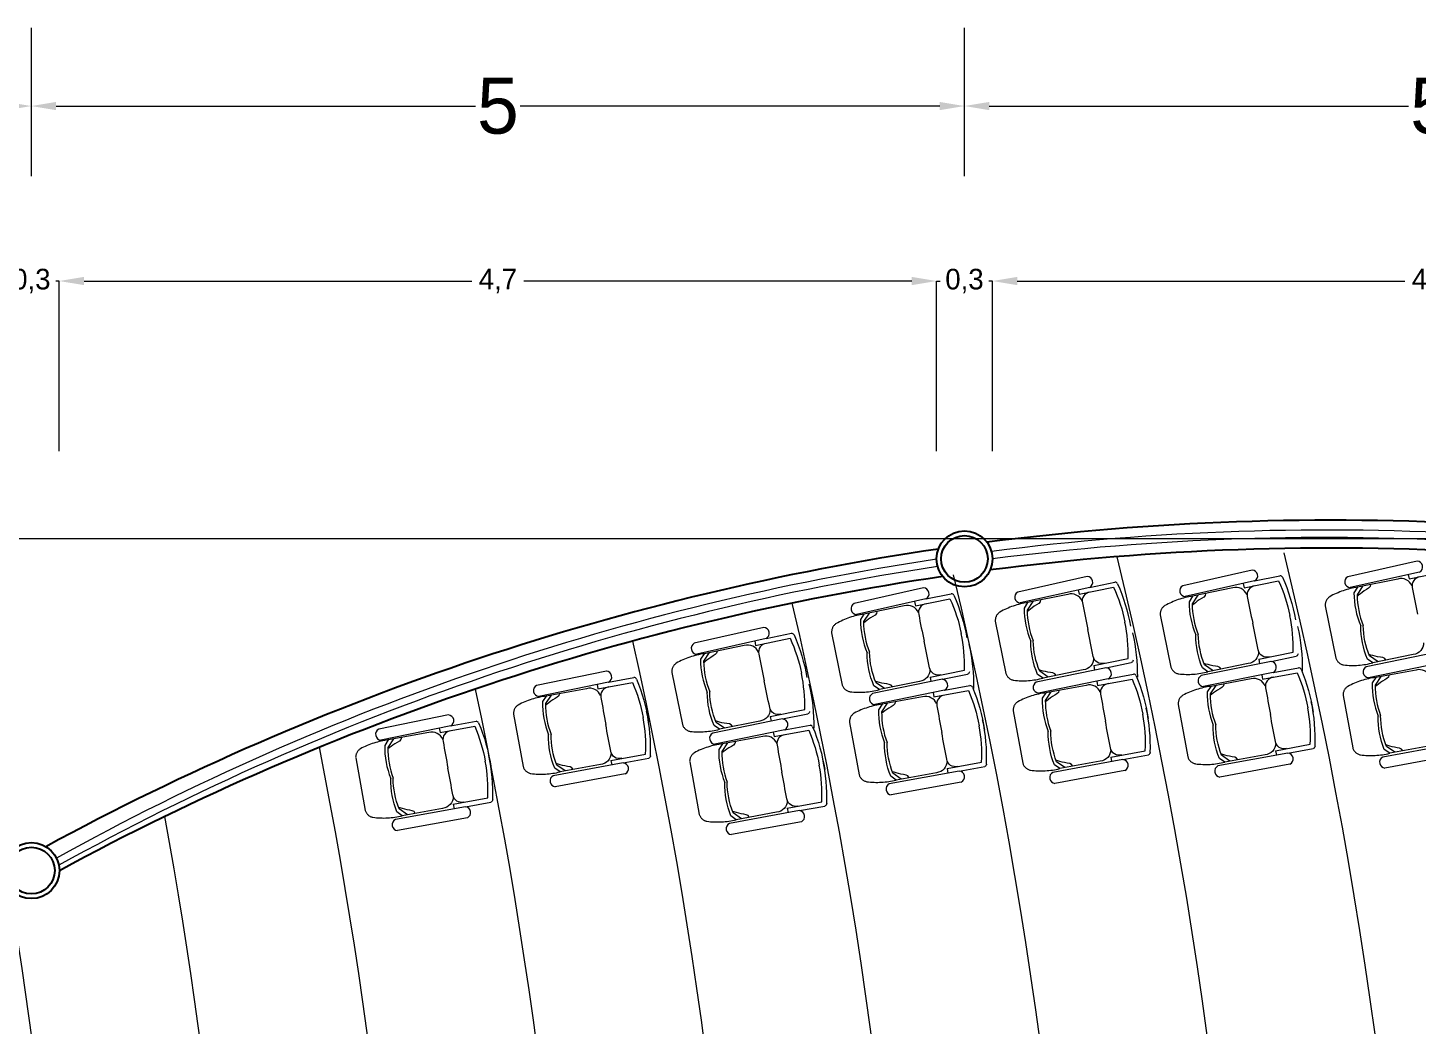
# Model space of a CAD drawing. Header units: millimetres. Extents: x 78.3 to 128, y 45 to 95.8.
# Drawn here: x 87.98 to 95.42, y 90.49 to 95.84 of the extents above; entities that cross this region are included whole.
import ezdxf

# ---------------------------------------------------------------- set-up
doc = ezdxf.new("R2010")
doc.units = ezdxf.units.MM
doc.header["$LTSCALE"] = 0.025
doc.linetypes.add('DASHED', pattern=[19.05, 12.7, -6.35])
for name, color, linetype, lineweight in [('EJES', 7, 'Continuous', 0), ('MURO CARGA', 6, 'Continuous', 50), ('MURO DIVISORIO', 2, 'Continuous', 25), ('PISOS', 3, 'Continuous', 18), ('ventana', 4, 'Continuous', 15)]:
    doc.layers.add(name, color=color, linetype=linetype, lineweight=lineweight)

msp = doc.modelspace()

# ---------------------------------------------------------------- linework, layer by layer
at = {"lineweight": 15}
for p, q in [((94.537, 92.9292), (94.1648, 92.8454)), ((95.4209, 92.9772), (95.0487, 92.8933)), ((95.4337, 92.9185), (95.0617, 92.8348)), ((93.653, 92.895), (93.2808, 92.8112)), ((94.5498, 92.8706), (94.1777, 92.7868)), ((94.4887, 92.8571), (94.4935, 92.8336)), ((95.1285, 92.8425), (95.099, 92.7963)), ((95.3168, 92.881), (95.1012, 92.837)), ((95.3726, 92.905), (95.3774, 92.8815)), ((92.7759, 92.8334), (92.4038, 92.7496)), ((92.7888, 92.7748), (92.4167, 92.691)), ((93.6659, 92.8364), (93.2938, 92.7526)), ((93.5489, 92.7988), (93.3333, 92.7548)), ((93.6047, 92.8229), (93.6095, 92.7994)), ((94.2173, 92.789), (94.1982, 92.7592)), ((94.2446, 92.7946), (94.2151, 92.7484)), ((94.4329, 92.8331), (94.2173, 92.789)), ((95.1012, 92.837), (95.0821, 92.8071)), ((92.4563, 92.6932), (92.4372, 92.6633)), ((92.4835, 92.6988), (92.4541, 92.6526)), ((92.6719, 92.7372), (92.4563, 92.6932)), ((92.7277, 92.7613), (92.7325, 92.7378)), ((93.3333, 92.7548), (93.3143, 92.7249)), ((93.3606, 92.7604), (93.3311, 92.7142)), ((91.9194, 92.6211), (91.5472, 92.5373)), ((91.9323, 92.5625), (91.5602, 92.4787)), ((91.8711, 92.549), (91.8759, 92.5255)), ((91.5997, 92.4809), (91.5807, 92.4511)), ((91.627, 92.4865), (91.5975, 92.4403)), ((91.8153, 92.5249), (91.5997, 92.4809)), ((95.5215, 92.4874), (95.1477, 92.4111)), ((95.2111, 92.4377), (95.1659, 92.4687)), ((95.3994, 92.4762), (95.1838, 92.4322)), ((93.7536, 92.4052), (93.3798, 92.3289)), ((93.6875, 92.4173), (93.6925, 92.3928)), ((94.6376, 92.4395), (94.2637, 92.3632)), ((94.2999, 92.3842), (94.2707, 92.4043)), ((94.3272, 92.3898), (94.282, 92.4208)), ((94.5155, 92.4283), (94.2999, 92.3842)), ((94.5715, 92.4515), (94.5765, 92.427)), ((95.1838, 92.4322), (95.1546, 92.4522)), ((95.5331, 92.4285), (95.1595, 92.3523)), ((91.076, 92.3874), (90.7022, 92.3111)), ((91.0877, 92.3286), (90.714, 92.2523)), ((92.8765, 92.3436), (92.5027, 92.2673)), ((92.5662, 92.294), (92.521, 92.3249)), ((92.7545, 92.3324), (92.5389, 92.2884)), ((92.8105, 92.3556), (92.8155, 92.3311)), ((93.416, 92.35), (93.3867, 92.37)), ((93.7653, 92.3464), (93.3916, 92.2701)), ((93.4433, 92.3556), (93.398, 92.3865)), ((93.6316, 92.394), (93.416, 92.35)), ((93.7039, 92.3341), (93.7082, 92.3105)), ((94.6492, 92.3806), (94.2756, 92.3043)), ((94.5315, 92.3454), (94.3151, 92.3057)), ((94.5878, 92.3683), (94.5921, 92.3447)), ((95.199, 92.3537), (95.1794, 92.3242)), ((95.2264, 92.3587), (95.196, 92.3131)), ((95.4155, 92.3933), (95.199, 92.3537)), ((90.7536, 92.2537), (90.7339, 92.2242)), ((90.781, 92.2587), (90.7506, 92.2131)), ((90.97, 92.2934), (90.7536, 92.2537)), ((91.0263, 92.3163), (91.0306, 92.2927)), ((92.5389, 92.2884), (92.5097, 92.3084)), ((92.8882, 92.2848), (92.5145, 92.2085)), ((92.7705, 92.2496), (92.5541, 92.2099)), ((92.8268, 92.2725), (92.8311, 92.2489)), ((93.4312, 92.2715), (93.4115, 92.242)), ((93.4586, 92.2765), (93.4282, 92.2309)), ((93.6476, 92.3112), (93.4312, 92.2715)), ((94.3151, 92.3057), (94.2955, 92.2763)), ((94.3425, 92.3108), (94.3121, 92.2652)), ((92.5541, 92.2099), (92.5345, 92.1804)), ((92.5815, 92.2149), (92.5511, 92.1693)), ((90.2303, 92.1525), (89.8565, 92.0762)), ((92.02, 92.1314), (91.6462, 92.055)), ((91.7097, 92.0817), (91.6644, 92.1127)), ((91.898, 92.1201), (91.6824, 92.0761)), ((91.9539, 92.1434), (91.9589, 92.1189)), ((90.2419, 92.0937), (89.8683, 92.0174)), ((89.9352, 92.0238), (89.9048, 91.9782)), ((90.1243, 92.0585), (89.9078, 92.0188)), ((90.1805, 92.0814), (90.1849, 92.0578)), ((91.6824, 92.0761), (91.6531, 92.0961)), ((92.0317, 92.0725), (91.658, 91.9962)), ((91.914, 92.0373), (91.6976, 91.9976)), ((91.9703, 92.0602), (91.9746, 92.0366)), ((89.9078, 92.0188), (89.8882, 91.9893)), ((91.6976, 91.9976), (91.6779, 91.9682)), ((91.725, 92.0027), (91.6946, 91.9571)), ((94.7283, 91.9478), (94.353, 91.879)), ((94.6624, 91.9611), (94.6669, 91.9365)), ((95.6122, 91.9957), (95.2369, 91.9269)), ((95.2735, 91.9473), (95.2447, 91.9679)), ((95.3009, 91.9523), (95.2563, 91.9842)), ((95.4899, 91.987), (95.2735, 91.9473)), ((91.1667, 91.8957), (90.7915, 91.827)), ((90.8554, 91.8523), (90.8108, 91.8842)), ((91.0445, 91.887), (90.828, 91.8473)), ((91.1009, 91.9091), (91.1054, 91.8845)), ((93.8443, 91.9135), (93.4691, 91.8448)), ((93.5057, 91.8651), (93.4768, 91.8857)), ((93.533, 91.8702), (93.4884, 91.902)), ((93.7221, 91.9048), (93.5057, 91.8651)), ((93.7785, 91.9269), (93.783, 91.9023)), ((94.3896, 91.8994), (94.3608, 91.92)), ((94.7387, 91.8887), (94.3636, 91.82)), ((94.417, 91.9044), (94.3724, 91.9362)), ((94.606, 91.939), (94.3896, 91.8994)), ((95.6227, 91.9366), (95.2476, 91.8679)), ((90.828, 91.8473), (90.7992, 91.8679)), ((91.1772, 91.8367), (90.8021, 91.7679)), ((92.9673, 91.8519), (92.592, 91.7832)), ((92.6286, 91.8035), (92.5997, 91.8241)), ((92.656, 91.8085), (92.6114, 91.8404)), ((92.845, 91.8432), (92.6286, 91.8035)), ((92.9014, 91.8653), (92.9059, 91.8407)), ((93.8548, 91.8545), (93.4797, 91.7857)), ((92.9777, 91.7928), (92.6026, 91.7241)), ((90.321, 91.6608), (89.9457, 91.5921)), ((90.1987, 91.6521), (89.9823, 91.6124)), ((90.2552, 91.6742), (90.2597, 91.6496)), ((92.0449, 91.653), (92.0494, 91.6284)), ((89.9823, 91.6124), (89.9535, 91.633)), ((90.3315, 91.6018), (89.9563, 91.533)), ((90.0097, 91.6174), (89.9651, 91.6493)), ((92.1107, 91.6397), (91.7355, 91.5709)), ((91.7721, 91.5913), (91.7432, 91.6119)), ((92.1212, 91.5806), (91.7461, 91.5118)), ((91.7994, 91.5963), (91.7548, 91.6281)), ((91.9885, 91.6309), (91.7721, 91.5913))]:
    msp.add_line(p, q, dxfattribs=at)
at = {"linetype": 'DASHED', "lineweight": 15}
for p, q in [((94.9281, 92.7366), (94.9853, 92.4567)), ((93.1603, 92.6545), (93.2174, 92.3745)), ((94.0442, 92.6887), (94.1014, 92.4087)), ((92.2832, 92.5928), (92.3403, 92.3129)), ((91.4267, 92.3806), (91.4838, 92.1006)), ((95.024, 92.2568), (95.0755, 91.9758)), ((93.2561, 92.1747), (93.3076, 91.8936)), ((94.1401, 92.2089), (94.1916, 91.9278)), ((90.5785, 92.1569), (90.63, 91.8758)), ((92.379, 92.113), (92.4306, 91.832)), ((89.7328, 91.922), (89.7843, 91.6409)), ((91.5225, 91.9008), (91.574, 91.6197))]:
    msp.add_line(p, q, dxfattribs=at)
at = {"lineweight": 15}
for points in [[(95.3774, 92.8815), (95.5623, 92.9193)], [(93.6656, 92.8363), (93.8011, 92.864)], [(94.4935, 92.8336), (94.6784, 92.8714)], [(94.5495, 92.8706), (94.6851, 92.8982)], [(92.7325, 92.7378), (92.9174, 92.7755)], [(92.7885, 92.7747), (92.924, 92.8024)], [(93.6095, 92.7994), (93.7944, 92.8371)], [(91.8759, 92.5255), (92.0608, 92.5633)], [(91.932, 92.5625), (92.0675, 92.5901)], [(94.5715, 92.4515), (94.7564, 92.4892)], [(93.6875, 92.4173), (93.8724, 92.455)], [(93.7536, 92.4052), (93.8891, 92.4329)], [(94.6376, 92.4395), (94.7731, 92.4671)], [(94.649, 92.3806), (94.785, 92.4055)], [(91.0306, 92.2927), (91.2162, 92.3267)], [(91.0874, 92.3285), (91.2235, 92.3535)], [(92.8105, 92.3556), (92.9954, 92.3934)], [(92.8765, 92.3436), (93.0121, 92.3713)], [(93.7082, 92.3105), (93.8938, 92.3445)], [(93.765, 92.3463), (93.9011, 92.3713)], [(94.5921, 92.3447), (94.7778, 92.3788)], [(92.8311, 92.2489), (93.0168, 92.2829)], [(92.888, 92.2847), (93.024, 92.3096)], [(91.9539, 92.1434), (92.1388, 92.1811)], [(90.2417, 92.0936), (90.3777, 92.1186)], [(92.02, 92.1314), (92.1555, 92.159)], [(92.0314, 92.0725), (92.1675, 92.0974)], [(90.1849, 92.0578), (90.3705, 92.0918)], [(91.9746, 92.0366), (92.1602, 92.0707)], [(93.7785, 91.9269), (93.9641, 91.9609)], [(94.6624, 91.9611), (94.8481, 91.9952)], [(94.7283, 91.9478), (94.8643, 91.9727)], [(91.1009, 91.9091), (91.2865, 91.9431)], [(91.1667, 91.8957), (91.3028, 91.9207)], [(92.9014, 91.8653), (93.0871, 91.8993)], [(92.9673, 91.8519), (93.1033, 91.8769)], [(93.8443, 91.9135), (93.9804, 91.9385)], [(90.2552, 91.6742), (90.4408, 91.7082)], [(90.321, 91.6608), (90.457, 91.6858)], [(92.0449, 91.653), (92.2305, 91.687)], [(92.1107, 91.6397), (92.2468, 91.6646)]]:
    msp.add_lwpolyline(points, dxfattribs=at)
for points in [[(93.8152, 92.856, 0.288243), (93.8011, 92.864, 0.288243)], [(93.8152, 92.856, -0.060987), (93.8844, 92.6276, -0.060987)], [(94.5512, 92.8445, 0.450517), (94.5107, 92.7872, 0.003626), (94.5395, 92.644, 0.003626)], [(94.6784, 92.8714, -0.059139), (94.7388, 92.6847, -0.059139)], [(94.6991, 92.8902, 0.288243), (94.6851, 92.8982, 0.288243)], [(94.6991, 92.8902, -0.060987), (94.7683, 92.6619, -0.060987)], [(95.3928, 92.8442, 0.38944), (95.3168, 92.881, -0.177299)], [(95.4352, 92.8925, 0.450517), (95.3947, 92.8351, 0.003626), (95.4234, 92.6919, 0.003626)], [(92.9174, 92.7755, -0.059139), (92.9778, 92.5888, -0.059139)], [(92.9381, 92.7943, 0.288243), (92.924, 92.8024, 0.288243)], [(92.9381, 92.7943, -0.060987), (93.0073, 92.566, -0.060987)], [(93.625, 92.7621, 0.38944), (93.5489, 92.7988, -0.177299)], [(93.6673, 92.8103, 0.450517), (93.6268, 92.753, 0.003626), (93.6556, 92.6098, 0.003626)], [(93.7944, 92.8371, -0.059139), (93.8549, 92.6504, -0.059139)], [(94.5089, 92.7963, 0.38944), (94.4329, 92.8331, -0.177299)], [(95.0821, 92.8071, 0.099555), (95.1184, 92.6296, 0.500475)], [(95.099, 92.7963, 0.093035), (95.1314, 92.6323, 0.093035)], [(92.7479, 92.7005, 0.38944), (92.6719, 92.7372, -0.177299)], [(92.7902, 92.7487, 0.450517), (92.7497, 92.6913, 0.003626), (92.7785, 92.5481, 0.003626)], [(93.3143, 92.7249, 0.099555), (93.3505, 92.5475, 0.500475)], [(93.3311, 92.7142, 0.093035), (93.3635, 92.5501, 0.093035)], [(94.1982, 92.7592, 0.099555), (94.2344, 92.5817, 0.500475)], [(94.2151, 92.7484, 0.093035), (94.2474, 92.5844, 0.093035)], [(92.4372, 92.6633, 0.099555), (92.4734, 92.4859, 0.500475)], [(92.4541, 92.6526, 0.093035), (92.4864, 92.4885, 0.093035)], [(93.8724, 92.455, 0.059139), (93.8549, 92.6504, 0.059139)], [(94.6289, 92.4641, -0.450517), (94.5692, 92.501, -0.003626), (94.5395, 92.644, -0.003626)], [(94.7564, 92.4892, 0.059139), (94.7388, 92.6847, 0.059139)], [(94.807, 92.3893, 0.060987), (94.7812, 92.6265, 0.060987)], [(95.1546, 92.4522, -0.099555), (95.1184, 92.6296, -0.500475)], [(95.1659, 92.4687, -0.093035), (95.1314, 92.6323, -0.093035)], [(92.0608, 92.5633, -0.059139), (92.1213, 92.3766, -0.059139)], [(92.0816, 92.5821, 0.288243), (92.0675, 92.5901, 0.288243)], [(92.0816, 92.5821, -0.060987), (92.1508, 92.3538, -0.060987)], [(92.8679, 92.3682, -0.450517), (92.8082, 92.4051, -0.003626), (92.7785, 92.5481, -0.003626)], [(92.9954, 92.3934, 0.059139), (92.9778, 92.5888, 0.059139)], [(93.3867, 92.37, -0.099555), (93.3505, 92.5475, -0.500475)], [(93.398, 92.3865, -0.093035), (93.3635, 92.5501, -0.093035)], [(93.745, 92.4298, -0.450517), (93.6852, 92.4667, -0.003626), (93.6556, 92.6098, -0.003626)], [(93.9231, 92.3551, 0.060987), (93.8973, 92.5923, 0.060987)], [(94.2707, 92.4043, -0.099555), (94.2344, 92.5817, -0.500475)], [(94.282, 92.4208, -0.093035), (94.2474, 92.5844, -0.093035)], [(91.8914, 92.4882, 0.38944), (91.8153, 92.5249, -0.177299)], [(91.9337, 92.5364, 0.450517), (91.8932, 92.4791, 0.003626), (91.922, 92.3359, 0.003626)], [(92.5097, 92.3084, -0.099555), (92.4734, 92.4859, -0.500475)], [(92.521, 92.3249, -0.093035), (92.4864, 92.4885, -0.093035)], [(93.046, 92.2935, 0.060987), (93.0202, 92.5307, 0.060987)], [(94.571, 92.4919, -0.38944), (94.5155, 92.4283, 0.177299)], [(94.7828, 92.4801, -0.288243), (94.7731, 92.4671, -0.288243)], [(95.455, 92.5398, -0.38944), (95.3994, 92.4762, 0.177299)], [(91.5807, 92.4511, 0.099555), (91.6169, 92.2736, 0.500475)], [(91.5975, 92.4403, 0.093035), (91.6299, 92.2763, 0.093035)], [(92.81, 92.396, -0.38944), (92.7545, 92.3324, 0.177299)], [(93.6871, 92.4576, -0.38944), (93.6316, 92.394, 0.177299)], [(93.8989, 92.4458, -0.288243), (93.8891, 92.4329, -0.288243)], [(94.7989, 92.3972, 0.288243), (94.785, 92.4055, 0.288243)], [(94.7989, 92.3972, -0.060987), (94.8635, 92.1675, -0.060987)], [(95.4907, 92.3551, 0.38944), (95.4155, 92.3933, -0.177299)], [(91.2162, 92.3267, -0.059139), (91.2729, 92.1389, -0.059139)], [(91.2374, 92.3451, 0.288243), (91.2235, 92.3535, 0.288243)], [(91.2374, 92.3451, -0.060987), (91.3019, 92.1155, -0.060987)], [(92.0114, 92.156, -0.450517), (91.9516, 92.1929, -0.003626), (91.922, 92.3359, -0.003626)], [(92.1388, 92.1811, 0.059139), (92.1213, 92.3766, 0.059139)], [(93.0218, 92.3842, -0.288243), (93.0121, 92.3713, -0.288243)], [(93.7662, 92.3203, 0.450517), (93.7246, 92.2638, 0.003626), (93.7504, 92.12, 0.003626)], [(93.8938, 92.3445, -0.059139), (93.9505, 92.1567, -0.059139)], [(93.915, 92.3629, 0.288243), (93.9011, 92.3713, 0.288243)], [(93.915, 92.3629, -0.060987), (93.9796, 92.1333, -0.060987)], [(94.6068, 92.3071, 0.38944), (94.5315, 92.3454, -0.177299)], [(94.6501, 92.3545, 0.450517), (94.6085, 92.298, 0.003626), (94.6343, 92.1542, 0.003626)], [(94.7778, 92.3788, -0.059139), (94.8344, 92.1909, -0.059139)], [(95.1794, 92.3242, 0.099555), (95.212, 92.146, 0.500475)], [(91.0453, 92.2551, 0.38944), (90.97, 92.2934, -0.177299)], [(91.0886, 92.3025, 0.450517), (91.047, 92.2459, 0.003626), (91.0728, 92.1022, 0.003626)], [(91.6531, 92.0961, -0.099555), (91.6169, 92.2736, -0.500475)], [(91.6644, 92.1127, -0.093035), (91.6299, 92.2763, -0.093035)], [(92.1895, 92.0812, 0.060987), (92.1637, 92.3184, 0.060987)], [(92.8458, 92.2113, 0.38944), (92.7705, 92.2496, -0.177299)], [(92.8891, 92.2587, 0.450517), (92.8475, 92.2021, 0.003626), (92.8733, 92.0584, 0.003626)], [(93.0168, 92.2829, -0.059139), (93.0734, 92.095, -0.059139)], [(93.0379, 92.3013, 0.288243), (93.024, 92.3096, 0.288243)], [(93.0379, 92.3013, -0.060987), (93.1025, 92.0716, -0.060987)], [(93.7229, 92.2729, 0.38944), (93.6476, 92.3112, -0.177299)], [(94.2955, 92.2763, 0.099555), (94.3281, 92.0981, 0.500475)], [(94.3121, 92.2652, 0.093035), (94.3412, 92.1005, 0.093035)], [(95.196, 92.3131, 0.093035), (95.2251, 92.1484, 0.093035)], [(90.7339, 92.2242, 0.099555), (90.7666, 92.0461, 0.500475)], [(90.7506, 92.2131, 0.093035), (90.7796, 92.0485, 0.093035)], [(91.3128, 91.9334, 0.060987), (91.2918, 92.171, 0.060987)], [(91.9535, 92.1837, -0.38944), (91.898, 92.1201, 0.177299)], [(92.1653, 92.1719, -0.288243), (92.1555, 92.159, -0.288243)], [(92.5345, 92.1804, 0.099555), (92.5671, 92.0023, 0.500475)], [(93.4115, 92.242, 0.099555), (93.4442, 92.0639, 0.500475)], [(93.4282, 92.2309, 0.093035), (93.4572, 92.0663, 0.093035)], [(93.9904, 91.9512, 0.060987), (93.9694, 92.1888, 0.060987)], [(94.8481, 91.9952, 0.059139), (94.8344, 92.1909, 0.059139)], [(94.8743, 91.9854, 0.060987), (94.8533, 92.2231, 0.060987)], [(90.3916, 92.1102, 0.288243), (90.3777, 92.1186, 0.288243)], [(90.3916, 92.1102, -0.060987), (90.4562, 91.8806, -0.060987)], [(91.1586, 91.9205, -0.450517), (91.0996, 91.9586, -0.003626), (91.0728, 92.1022, -0.003626)], [(91.2865, 91.9431, 0.059139), (91.2729, 92.1389, 0.059139)], [(92.1814, 92.0891, 0.288243), (92.1675, 92.0974, 0.288243)], [(92.5511, 92.1693, 0.093035), (92.5802, 92.0046, 0.093035)], [(93.1133, 91.8896, 0.060987), (93.0923, 92.1272, 0.060987)], [(93.8362, 91.9383, -0.450517), (93.7772, 91.9764, -0.003626), (93.7504, 92.12, -0.003626)], [(93.9641, 91.9609, 0.059139), (93.9505, 92.1567, 0.059139)], [(94.3608, 91.92, -0.099555), (94.3281, 92.0981, -0.500475)], [(94.3724, 91.9362, -0.093035), (94.3412, 92.1005, -0.093035)], [(94.7201, 91.9726, -0.450517), (94.6611, 92.0106, -0.003626), (94.6343, 92.1542, -0.003626)], [(95.2447, 91.9679, -0.099555), (95.212, 92.146, -0.500475)], [(95.2563, 91.9842, -0.093035), (95.2251, 92.1484, -0.093035)], [(90.1995, 92.0202, 0.38944), (90.1243, 92.0585, -0.177299)], [(90.2428, 92.0676, 0.450517), (90.2012, 92.011, 0.003626), (90.2271, 91.8673, 0.003626)], [(90.3705, 92.0918, -0.059139), (90.4271, 91.904, -0.059139)], [(90.7992, 91.8679, -0.099555), (90.7666, 92.0461, -0.500475)], [(90.8108, 91.8842, -0.093035), (90.7796, 92.0485, -0.093035)], [(91.9893, 91.999, 0.38944), (91.914, 92.0373, -0.177299)], [(92.0326, 92.0464, 0.450517), (91.991, 91.9899, 0.003626), (92.0168, 91.8461, 0.003626)], [(92.1602, 92.0707, -0.059139), (92.2169, 91.8828, -0.059139)], [(92.1814, 92.0891, -0.060987), (92.246, 91.8594, -0.060987)], [(92.9591, 91.8767, -0.450517), (92.9001, 91.9148, -0.003626), (92.8733, 92.0584, -0.003626)], [(93.0871, 91.8993, 0.059139), (93.0734, 92.095, 0.059139)], [(93.4768, 91.8857, -0.099555), (93.4442, 92.0639, -0.500475)], [(93.4884, 91.902, -0.093035), (93.4572, 92.0663, -0.093035)], [(89.8882, 91.9893, 0.099555), (89.9208, 91.8112, 0.500475)], [(89.9048, 91.9782, 0.093035), (89.9339, 91.8136, 0.093035)], [(91.1013, 91.9495, -0.38944), (91.0445, 91.887, 0.177299)], [(91.6779, 91.9682, 0.099555), (91.7106, 91.79, 0.500475)], [(91.6946, 91.9571, 0.093035), (91.7236, 91.7924, 0.093035)], [(92.5997, 91.8241, -0.099555), (92.5671, 92.0023, -0.500475)], [(92.6114, 91.8404, -0.093035), (92.5802, 92.0046, -0.093035)], [(93.7789, 91.9673, -0.38944), (93.7221, 91.9048, 0.177299)], [(93.9904, 91.9512, -0.288243), (93.9804, 91.9385, -0.288243)], [(94.6628, 92.0015, -0.38944), (94.606, 91.939, 0.177299)], [(94.8743, 91.9854, -0.288243), (94.8643, 91.9727, -0.288243)], [(90.4408, 91.7082, 0.059139), (90.4271, 91.904, 0.059139)], [(90.4671, 91.6985, 0.060987), (90.446, 91.9361, 0.060987)], [(91.3128, 91.9334, -0.288243), (91.3028, 91.9207, -0.288243)], [(92.2305, 91.687, 0.059139), (92.2169, 91.8828, 0.059139)], [(92.2568, 91.6773, 0.060987), (92.2358, 91.915, 0.060987)], [(92.9018, 91.9056, -0.38944), (92.845, 91.8432, 0.177299)], [(93.1133, 91.8896, -0.288243), (93.1033, 91.8769, -0.288243)], [(89.9535, 91.633, -0.099555), (89.9208, 91.8112, -0.500475)], [(89.9651, 91.6493, -0.093035), (89.9339, 91.8136, -0.093035)], [(90.3128, 91.6856, -0.450517), (90.2539, 91.7237, -0.003626), (90.2271, 91.8673, -0.003626)], [(92.1026, 91.6644, -0.450517), (92.0436, 91.7025, -0.003626), (92.0168, 91.8461, -0.003626)], [(91.7432, 91.6119, -0.099555), (91.7106, 91.79, -0.500475)], [(91.7548, 91.6281, -0.093035), (91.7236, 91.7924, -0.093035)], [(90.2555, 91.7146, -0.38944), (90.1987, 91.6521, 0.177299)], [(90.4671, 91.6985, -0.288243), (90.457, 91.6858, -0.288243)], [(92.0453, 91.6934, -0.38944), (91.9885, 91.6309, 0.177299)], [(92.2568, 91.6773, -0.288243), (92.2468, 91.6646, -0.288243)]]:
    msp.add_lwpolyline(points, format="xyb", dxfattribs=at)
at = {"linetype": 'DASHED', "lineweight": 15}
for points in [[(94.2173, 92.789, 0.09218), (94.0682, 92.7383, 0.273589), (94.0442, 92.6887, 0.273589)], [(95.1012, 92.837, 0.09218), (94.9521, 92.7862, 0.273589), (94.9281, 92.7366, 0.273589)], [(92.4563, 92.6932, 0.09218), (92.3072, 92.6424, 0.273589), (92.2832, 92.5928, 0.273589)], [(93.3333, 92.7548, 0.09218), (93.1843, 92.704, 0.273589), (93.1603, 92.6545, 0.273589)], [(91.5997, 92.4809, 0.09218), (91.4507, 92.4301, 0.273589), (91.4267, 92.3806, 0.273589)], [(94.2999, 92.3842, -0.09218), (94.1429, 92.3725, -0.273589), (94.1014, 92.4087, -0.273589)], [(95.1838, 92.4322, -0.09218), (95.0268, 92.4205, -0.273589), (94.9853, 92.4567, -0.273589)], [(93.416, 92.35, -0.09218), (93.2589, 92.3383, -0.273589), (93.2174, 92.3745, -0.273589)], [(95.199, 92.3537, 0.09218), (95.049, 92.3059, 0.273589), (95.024, 92.2568, 0.273589)], [(90.7536, 92.2537, 0.09218), (90.6035, 92.2059, 0.273589), (90.5785, 92.1569, 0.273589)], [(92.5389, 92.2884, -0.09218), (92.3818, 92.2767, -0.273589), (92.3403, 92.3129, -0.273589)], [(93.4312, 92.2715, 0.09218), (93.2811, 92.2237, 0.273589), (93.2561, 92.1747, 0.273589)], [(94.3151, 92.3057, 0.09218), (94.165, 92.258, 0.273589), (94.1401, 92.2089, 0.273589)], [(92.5541, 92.2099, 0.09218), (92.404, 92.1621, 0.273589), (92.379, 92.113, 0.273589)], [(91.6824, 92.0761, -0.09218), (91.5253, 92.0644, -0.273589), (91.4838, 92.1006, -0.273589)], [(89.9078, 92.0188, 0.09218), (89.7578, 91.971, 0.273589), (89.7328, 91.922, 0.273589)], [(91.6976, 91.9976, 0.09218), (91.5475, 91.9499, 0.273589), (91.5225, 91.9008, 0.273589)], [(95.2735, 91.9473, -0.09218), (95.1163, 91.9387, -0.273589), (95.0755, 91.9758, -0.273589)], [(90.828, 91.8473, -0.09218), (90.6708, 91.8388, -0.273589), (90.63, 91.8758, -0.273589)], [(93.5057, 91.8651, -0.09218), (93.3484, 91.8566, -0.273589), (93.3076, 91.8936, -0.273589)], [(94.3896, 91.8994, -0.09218), (94.2323, 91.8908, -0.273589), (94.1916, 91.9278, -0.273589)], [(92.6286, 91.8035, -0.09218), (92.4713, 91.795, -0.273589), (92.4306, 91.832, -0.273589)], [(89.9823, 91.6124, -0.09218), (89.825, 91.6039, -0.273589), (89.7843, 91.6409, -0.273589)], [(91.7721, 91.5913, -0.09218), (91.6148, 91.5827, -0.273589), (91.574, 91.6197, -0.273589)]]:
    msp.add_lwpolyline(points, format="xyb", dxfattribs=at)
at = {"color": 3}
for centre, radius in [((92.995, 92.9889), 0.15), ((92.995, 92.9889), 0.125), ((87.995, 91.3184), 0.15), ((87.995, 91.3184), 0.125)]:
    msp.add_circle(centre, radius, dxfattribs=at)
at = {"lineweight": 15}
for centre, start, end in [((94.5351, 92.8981), 298.0711, 87.1755), ((95.4191, 92.946), 298.0711, 87.1755), ((93.6512, 92.8639), 298.0711, 87.1755), ((94.1795, 92.8179), 118.22132, 267.32572), ((95.0634, 92.8659), 118.22132, 267.32572), ((92.7741, 92.8023), 298.0711, 87.1755), ((93.2956, 92.7837), 118.22132, 267.32572), ((92.4185, 92.7221), 118.22132, 267.32572), ((91.9176, 92.59), 298.0711, 87.1755), ((91.562, 92.5098), 118.22132, 267.32572), ((93.7512, 92.3742), 296.91726, 86.02165), ((94.6351, 92.4084), 296.91726, 86.02165), ((95.1619, 92.3833), 117.06747, 266.17187), ((91.0736, 92.3564), 296.91726, 86.02165), ((92.8741, 92.3125), 296.91726, 86.02165), ((93.394, 92.3012), 117.06747, 266.17187), ((94.2779, 92.3354), 117.06747, 266.17187), ((90.7164, 92.2834), 117.06747, 266.17187), ((92.5169, 92.2395), 117.06747, 266.17187), ((90.2278, 92.1215), 296.91726, 86.02165), ((92.0176, 92.1003), 296.91726, 86.02165), ((89.8706, 92.0485), 117.06747, 266.17187), ((91.6604, 92.0273), 117.06747, 266.17187), ((94.7252, 91.9168), 295.76341, 84.86781), ((91.1637, 91.8647), 295.76341, 84.86781), ((93.8413, 91.8825), 295.76341, 84.86781), ((94.3666, 91.851), 115.91363, 265.01803), ((95.2506, 91.8989), 115.91363, 265.01803), ((90.8051, 91.7989), 115.91363, 265.01803), ((92.9642, 91.8209), 295.76341, 84.86781), ((93.4827, 91.8167), 115.91363, 265.01803), ((92.6056, 91.7551), 115.91363, 265.01803), ((90.3179, 91.6298), 295.76341, 84.86781), ((89.9593, 91.564), 115.91363, 265.01803), ((92.1077, 91.6087), 295.76341, 84.86781), ((91.7491, 91.5429), 115.91363, 265.01803)]:
    msp.add_arc(centre, 0.0312, start, end, dxfattribs=at)
for points in [[(95.171, 92.8512), (95.172, 92.8344), (95.1389, 92.8225), (95.1089, 92.7956), (95.0991, 92.7882)], [(93.4032, 92.7691), (93.4041, 92.7523), (93.3711, 92.7403), (93.341, 92.7134), (93.3313, 92.7061)], [(94.2871, 92.8033), (94.288, 92.7865), (94.255, 92.7746), (94.2249, 92.7476), (94.2152, 92.7403)], [(92.5261, 92.7074), (92.527, 92.6906), (92.494, 92.6787), (92.4639, 92.6518), (92.4542, 92.6445)], [(91.6696, 92.4952), (91.6705, 92.4784), (91.6375, 92.4665), (91.6074, 92.4395), (91.5977, 92.4322)], [(95.2537, 92.4464), (95.248, 92.4623), (95.2129, 92.4603), (95.1747, 92.4733), (95.1629, 92.4762)], [(94.3698, 92.3985), (94.364, 92.4143), (94.329, 92.4123), (94.2907, 92.4253), (94.2789, 92.4283)], [(92.6087, 92.3026), (92.603, 92.3185), (92.568, 92.3165), (92.5297, 92.3295), (92.5179, 92.3324)], [(93.4858, 92.3643), (93.4801, 92.3801), (93.445, 92.3781), (93.4068, 92.3911), (93.395, 92.394)], [(95.2692, 92.3665), (95.2698, 92.3497), (95.2365, 92.3385), (95.2059, 92.3121), (95.196, 92.305)], [(90.8237, 92.2666), (90.8243, 92.2497), (90.791, 92.2385), (90.7604, 92.2121), (90.7505, 92.205)], [(93.5013, 92.2844), (93.5019, 92.2675), (93.4686, 92.2563), (93.438, 92.23), (93.4282, 92.2228)], [(94.3852, 92.3186), (94.3858, 92.3018), (94.3526, 92.2905), (94.322, 92.2642), (94.3121, 92.2571)], [(92.6242, 92.2227), (92.6248, 92.2059), (92.5916, 92.1947), (92.5609, 92.1683), (92.5511, 92.1612)], [(91.7522, 92.0904), (91.7465, 92.1062), (91.7114, 92.1042), (91.6732, 92.1172), (91.6614, 92.1202)], [(89.9779, 92.0317), (89.9785, 92.0148), (89.9453, 92.0036), (89.9147, 91.9772), (89.9048, 91.9701)], [(91.7677, 92.0105), (91.7683, 91.9937), (91.735, 91.9824), (91.7044, 91.9561), (91.6946, 91.949)], [(95.3436, 91.9601), (95.3382, 91.9761), (95.3031, 91.9748), (95.2652, 91.9886), (95.2534, 91.9917)], [(90.8982, 91.8602), (90.8928, 91.8761), (90.8577, 91.8748), (90.8197, 91.8886), (90.8079, 91.8918)], [(93.5758, 91.878), (93.5704, 91.8939), (93.5353, 91.8926), (93.4973, 91.9064), (93.4856, 91.9096)], [(94.4597, 91.9122), (94.4543, 91.9282), (94.4192, 91.9269), (94.3812, 91.9406), (94.3695, 91.9438)], [(92.6987, 91.8164), (92.6933, 91.8323), (92.6582, 91.831), (92.6202, 91.8448), (92.6085, 91.848)], [(90.0524, 91.6253), (90.047, 91.6412), (90.0119, 91.6399), (89.974, 91.6537), (89.9622, 91.6569)], [(91.8422, 91.6041), (91.8368, 91.62), (91.8017, 91.6188), (91.7637, 91.6325), (91.752, 91.6357)]]:
    msp.add_open_spline(points, degree=3, knots=[0.37893339, 0.37893339, 0.37893339, 0.37893339, 0.42941299, 0.47201415, 0.47201415, 0.47201415, 0.47201415], dxfattribs=at)
at = {"layer": 'EJES', "color": 3, "linetype": 'Continuous'}
for centre, start, end in [((69.52, 87.0974), 346.34026, 13.65852), ((70.42, 87.0969), 346.23852, 13.70955), ((68.62, 87.0971), 346.70615, 13.4287), ((67.72, 87.0977), 346.92507, 13.07255), ((66.82, 87.0974), 347.40412, 12.59471), ((65.92, 87.0971), 348.00771, 11.99229), ((65.02, 87.0969), 348.73935, 11.26179), ((64.12, 87.0974), 349.60394, 10.39493), ((63.22, 87.0971), 350.61549, 9.38451)]:
    msp.add_arc(centre, 25, start, end, dxfattribs=at)
at = {"layer": 'MURO CARGA', "color": 1, "linetype": 'Continuous', "lineweight": 13, "ltscale": 0.025}
for p, q in [((87.995, 95.041), (87.995, 95.8355)), ((87.995, 95.041), (87.995, 95.8355)), ((92.995, 95.041), (92.995, 95.8355)), ((92.995, 95.041), (92.995, 95.8355)), ((88.1275, 95.416), (90.375, 95.416)), ((92.8625, 95.416), (90.615, 95.416)), ((93.1275, 95.416), (95.375, 95.416)), ((88.1446, 94.4782), (88.1255, 94.4782)), ((88.1446, 93.5669), (88.1446, 94.4782)), ((88.1446, 93.5669), (88.1446, 94.4782)), ((88.2771, 94.4782), (88.4096, 94.4782)), ((88.2771, 94.4782), (90.3551, 94.4782)), ((92.7125, 94.4782), (90.6345, 94.4782)), ((92.7125, 94.4782), (92.58, 94.4782)), ((92.845, 93.5669), (92.845, 94.4782)), ((92.845, 94.4782), (92.8645, 94.4782)), ((92.845, 93.5669), (92.845, 94.4782)), ((93.145, 94.4782), (93.1255, 94.4782)), ((93.145, 93.5669), (93.145, 94.4782)), ((93.145, 93.5669), (93.145, 94.4782)), ((93.2775, 94.4782), (93.41, 94.4782)), ((93.2775, 94.4782), (95.3553, 94.4782))]:
    msp.add_line(p, q, dxfattribs=at)
at = {"layer": 'MURO CARGA', "color": 1, "linetype": 'Continuous', "ltscale": 0.025}
for points in [[(87.8625, 95.438), (87.8625, 95.3939), (87.995, 95.416)], [(88.1275, 95.438), (88.1275, 95.3939), (87.995, 95.416)], [(92.8625, 95.438), (92.8625, 95.3939), (92.995, 95.416)], [(93.1275, 95.438), (93.1275, 95.3939), (92.995, 95.416)], [(88.2771, 94.5003), (88.2771, 94.4562), (88.1446, 94.4782)], [(88.2771, 94.5003), (88.2771, 94.4562), (88.1446, 94.4782)], [(92.7125, 94.5003), (92.7125, 94.4562), (92.845, 94.4782)], [(92.7125, 94.5003), (92.7125, 94.4562), (92.845, 94.4782)], [(93.2775, 94.5003), (93.2775, 94.4562), (93.145, 94.4782)], [(93.2775, 94.5003), (93.2775, 94.4562), (93.145, 94.4782)]]:
    msp.add_solid(points, dxfattribs=at)
at = {"layer": 'MURO DIVISORIO'}
for centre, radius, start, end in [((94.9597, 78.7676), 14.4287, 86.68111, 97.34265), ((94.9597, 78.7676), 14.4287, 98.3887, 118.5096), ((94.9577, 78.7586), 14.2881, 86.64035, 97.33775), ((94.9577, 78.7586), 14.2881, 98.36786, 118.4771)]:
    msp.add_arc(centre, radius, start, end, dxfattribs=at)
at = {"layer": 'PISOS', "color": 1, "lineweight": 13, "ltscale": 0.025}
for q in [(78.3142, 93.0971), (80.0872, 93.0971)]:
    msp.add_line((97.895, 93.0971), q, dxfattribs=at)
at = {"layer": 'ventana'}
for radius, start, end in [(14.0471, 86.48164, 97.33953), (14.0071, 86.48164, 97.33866), (14.0471, 98.55312, 118.97545), (14.0071, 98.55399, 119.00517)]:
    msp.add_arc((94.9342, 79.0965), radius, start, end, dxfattribs=at)

# ---------------------------------------------------------------- texts
at = {"layer": 'MURO CARGA', "color": 1, "linetype": 'Continuous', "ltscale": 0.025, "attachment_point": 5}
for s, insert, char_height in [('5', (90.495, 95.416), 0.3), ('5', (95.495, 95.416), 0.3), ('0,3', (87.995, 94.4782), 0.1105), ('4,7', (90.4948, 94.4782), 0.1105), ('0,3', (92.995, 94.4782), 0.1105), ('4,7', (95.495, 94.4782), 0.1105)]:
    msp.add_mtext(s, dxfattribs=dict(at, insert=insert, char_height=char_height))

doc.saveas('drawing.dxf')
